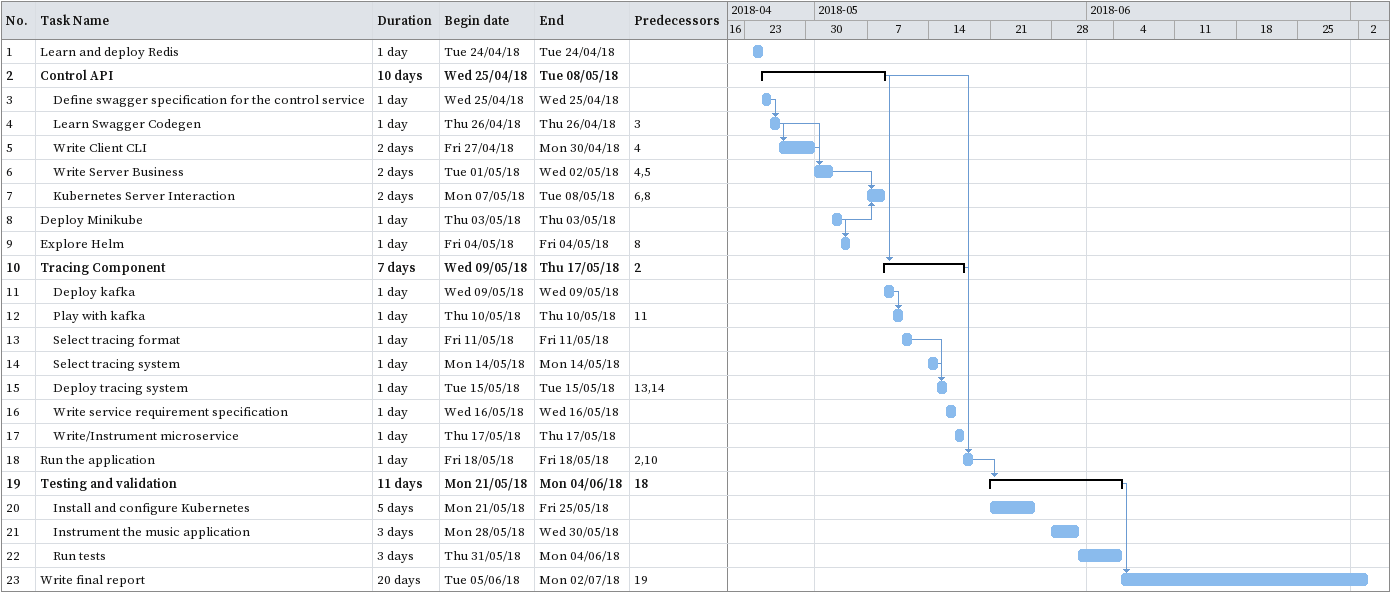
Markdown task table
| ID | Level | Task | Duration | Start | Finish | Predecessors |
|---|---|---|---|---|---|---|
| 1 | 1 | Learn and deploy Redis | 1d | 2018-04-24 | 2018-04-24 |  |
| 2 | 1 | **Control API** | 10d | 2018-04-25 | 2018-05-08 |  |
| 3 | 2 | Define swagger specification for the control service | 1d | 2018-04-25 | 2018-04-25 |  |
| 4 | 2 | Learn Swagger Codegen | 1d | 2018-04-26 | 2018-04-26 | 3 |
| 5 | 2 | Write Client CLI | 2d | 2018-04-27 | 2018-04-30 | 4 |
| 6 | 2 | Write Server Business | 2d | 2018-05-01 | 2018-05-02 | 4, 5 |
| 7 | 2 | Kubernetes Server Interaction | 2d | 2018-05-07 | 2018-05-08 | 6, 8 |
| 8 | 1 | Deploy Minikube | 1d | 2018-05-03 | 2018-05-03 |  |
| 9 | 1 | Explore Helm | 1d | 2018-05-04 | 2018-05-04 | 8 |
| 10 | 1 | **Tracing Component** | 7d | 2018-05-09 | 2018-05-17 | 2 |
| 11 | 2 | Deploy kafka | 1d | 2018-05-09 | 2018-05-09 |  |
| 12 | 2 | Play with kafka | 1d | 2018-05-10 | 2018-05-10 | 11 |
| 13 | 2 | Select tracing format | 1d | 2018-05-11 | 2018-05-11 |  |
| 14 | 2 | Select tracing system | 1d | 2018-05-14 | 2018-05-14 |  |
| 15 | 2 | Deploy tracing system | 1d | 2018-05-15 | 2018-05-15 | 13, 14 |
| 16 | 2 | Write service requirement specification | 1d | 2018-05-16 | 2018-05-16 |  |
| 17 | 2 | Write/Instrument microservice | 1d | 2018-05-17 | 2018-05-17 |  |
| 18 | 1 | Run the application | 1d | 2018-05-18 | 2018-05-18 | 2, 10 |
| 19 | 1 | **Testing and validation** | 11d | 2018-05-21 | 2018-06-04 | 18 |
| 20 | 2 | Install and configure Kubernetes | 5d | 2018-05-21 | 2018-05-25 |  |
| 21 | 2 | Instrument the music application | 3d | 2018-05-28 | 2018-05-30 |  |
| 22 | 2 | Run tests | 3d | 2018-05-31 | 2018-06-04 |  |
| 23 | 1 | Write final report | 20d | 2018-06-05 | 2018-07-02 | 19 |
